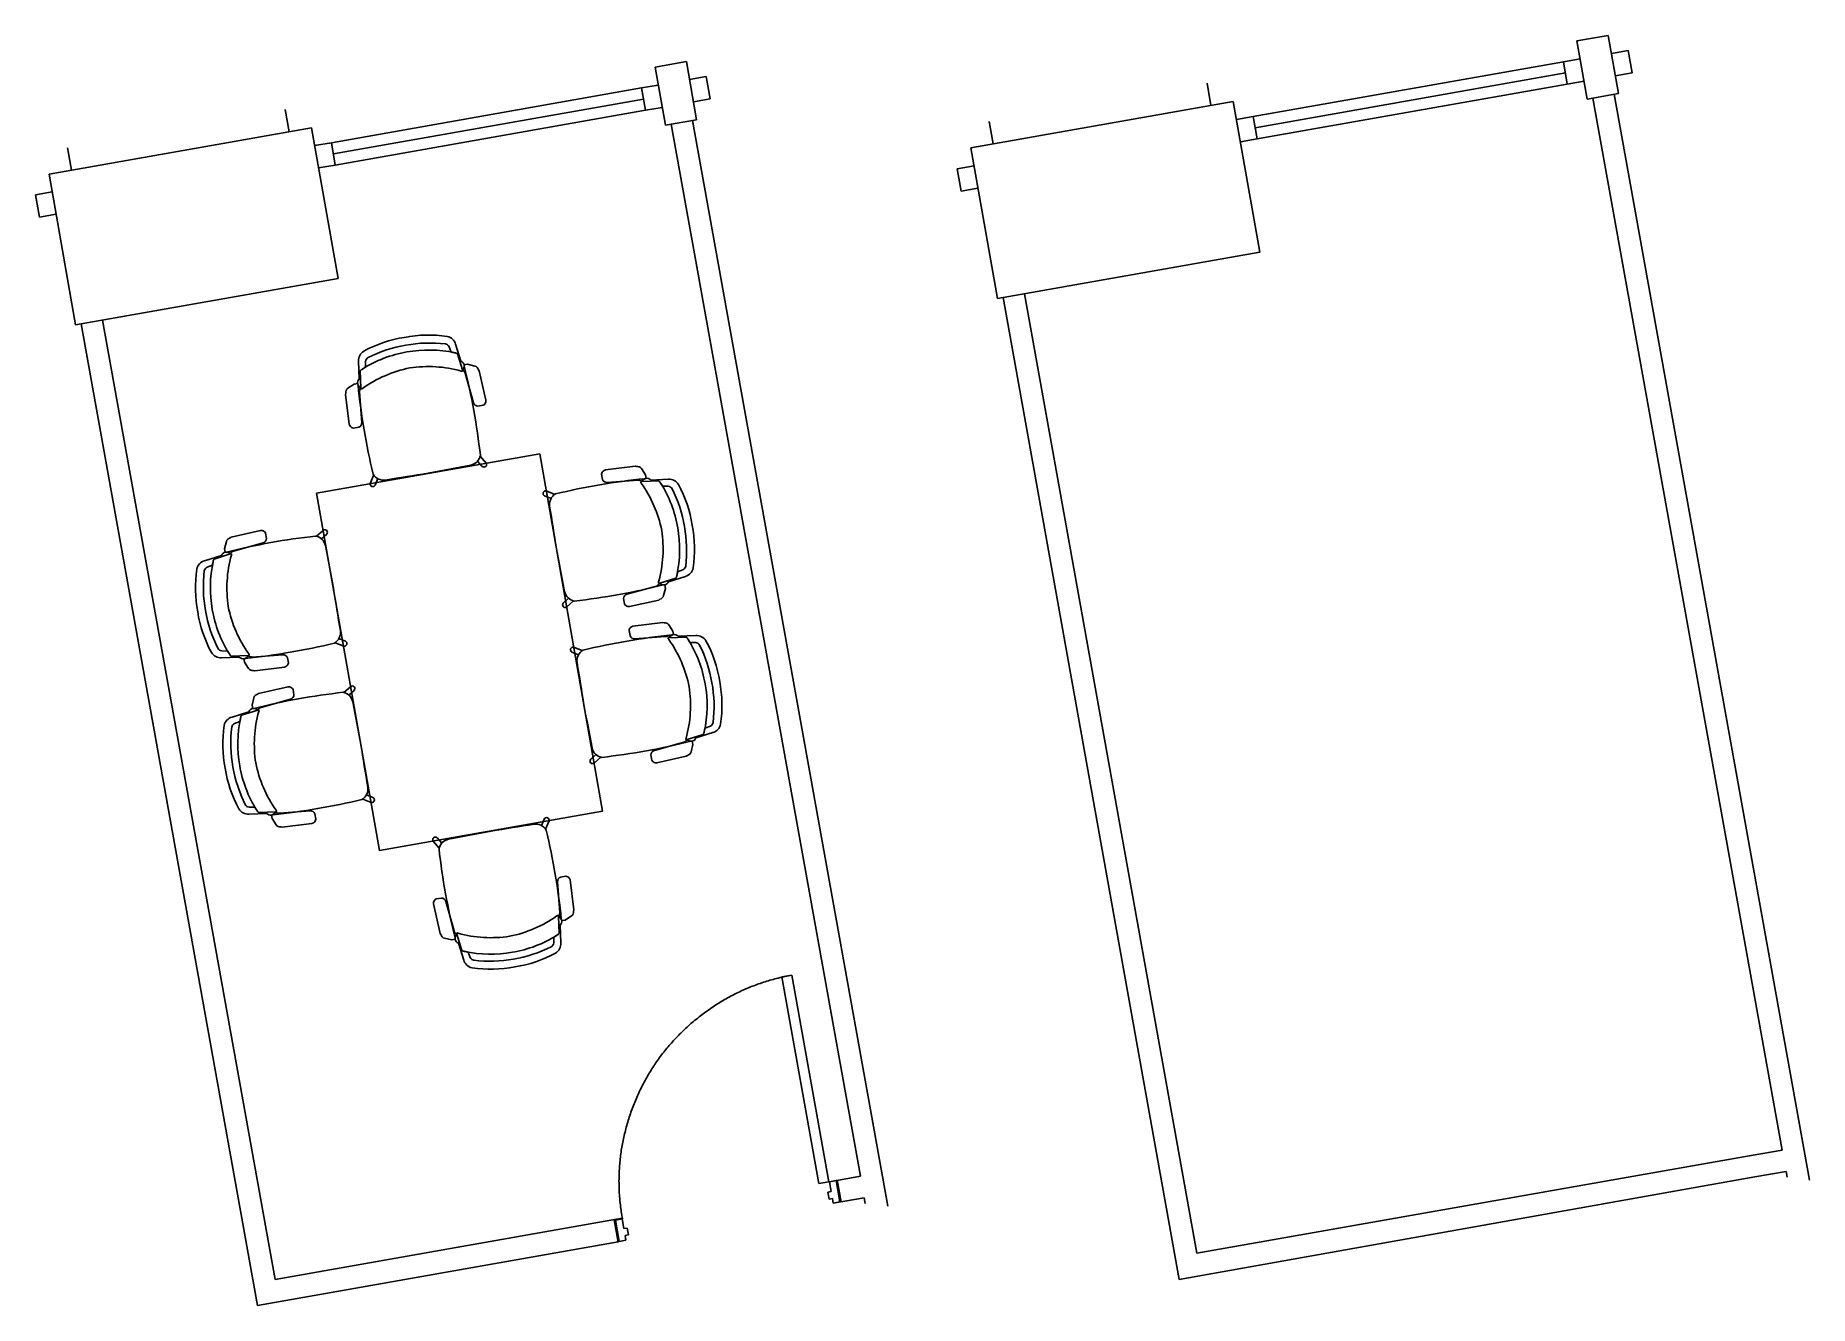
# Model space of a CAD drawing. Header units: metres. Extents: x -0.74 to 7.09, y -2.85 to 2.75.
import ezdxf

# ---------------------------------------------------------------- set-up
doc = ezdxf.new("R2010")
doc.units = ezdxf.units.M
for name, pattern in [('Style 0 4', [0]), ('Style A320G  Permanent Solid Partitions 3', [0]), ('Style Partition 1', [0])]:
    doc.linetypes.add(name, pattern=pattern)
for name, color, linetype, true_color in [('A-210 G - Existing Structure 1', 251, 'Continuous', 0x696969), ('A-325G - Internal Doors 3', 7, 'Continuous', 0xffffff), ('Furniture 4', 251, 'Continuous', 0x696969)]:
    doc.layers.add(name, color=color, linetype=linetype, true_color=true_color)

# ---------------------------------------------------------------- blocks, each defined once
blk = doc.blocks.new('ADL3A 2D_3')
at = {"layer": 'Furniture 4', "linetype": 'Style Partition 1'}
for points in [[(0.1731, 0.5484, -0.272236), (0.1869, 0.5335), (0.1924, 0.5085, -0.007255), (0.2067, 0.5028, -0.161316), (0.2175, 0.4962), (0.2279, 0.4225, 0.545644), (0.2277, 0.462), (0.2174, 0.5394, 0.27529), (0.1869, 0.5795, 0.083941), (0, 0.6084, 0.083941), (-0.1869, 0.5795, 0.27529), (-0.2174, 0.5394), (-0.2277, 0.462, 0.545644), (-0.2279, 0.4225), (-0.2175, 0.4962, -0.161316), (-0.2067, 0.5028, -0.007255), (-0.1924, 0.5085), (-0.1869, 0.5335, -0.272236), (-0.1731, 0.5484, -0.075274), (0, 0.5733, -0.075274), (0.1731, 0.5484)], [(-0.2379, 0.4368, 0.033698), (-0.24, 0.0377, 0.309527), (-0.1912, 0.0028, -0.001089), (0, 0, -0.001089), (0.1912, 0.0028, 0.309527), (0.24, 0.0377, 0.033698), (0.2379, 0.4368, -0.193122), (0.2279, 0.4225, -0.885959), (0.2214, 0.4187, 0.104535), (0, 0.4714, 0.104535), (-0.2214, 0.4187, -0.885959), (-0.2279, 0.4225, -0.193122), (-0.2379, 0.4368)], [(0, 0.4714, 0.104535), (-0.2214, 0.4187, -0.885959), (-0.2279, 0.4225), (-0.2175, 0.4962, -0.161316), (-0.2067, 0.5028, -0.099963), (0, 0.5429, -0.099963), (0.2067, 0.5028, -0.161316), (0.2175, 0.4962), (0.2279, 0.4225, -0.885959), (0.2214, 0.4187, 0.104535), (0, 0.4714)], [(-0.2385, 0.443), (-0.2542, 0.443), (-0.2842, 0.4301, 0.264898), (-0.2973, 0.4111), (-0.2999, 0.4055), (-0.3061, 0.2729), (-0.3048, 0.2664, 0.253906), (-0.2901, 0.253), (-0.2671, 0.2533, 0.35042), (-0.2504, 0.2716), (-0.2373, 0.4058, -0.196711), (-0.2279, 0.4225, -0.263194), (-0.2385, 0.443)], [(0.2385, 0.443), (0.2542, 0.443), (0.2842, 0.4301, -0.264898), (0.2973, 0.4111), (0.2999, 0.4055), (0.3061, 0.2729), (0.3048, 0.2664, -0.253906), (0.2901, 0.253), (0.2671, 0.2533, -0.35042), (0.2504, 0.2716), (0.2373, 0.4058, 0.196711), (0.2279, 0.4225, 0.263194), (0.2385, 0.443)]]:
    blk.add_lwpolyline(points, format="xyb", close=True, dxfattribs=at)
blk.add_lwpolyline([(-0.2379, 0.4376), (-0.2382, 0.4378)], dxfattribs=at)
for points in [[(-0.2385, 0.034), (-0.26, -0.0005, 0.873571), (-0.24, -0.0118), (-0.2236, 0.0147)], [(0.2385, 0.034), (0.26, -0.0005, -0.873571), (0.24, -0.0118), (0.2236, 0.0147)]]:
    blk.add_lwpolyline(points, format="xyb", dxfattribs=at)
blk = doc.blocks.new('Door 926995Hoyez_2')
at = {"layer": 'A-325G - Internal Doors 3', "linetype": 'Style A320G  Permanent Solid Partitions 3'}
for points in [[(-0.4625, 0.974), (-0.4175, 0.974)], [(-0.4625, 0.048), (-0.4625, 0.974)], [(-0.4175, 0.974), (-0.4175, 0.048)], [(-0.4995, 0.05), (-0.4995, -0.05)], [(-0.4945, -0.048), (-0.4945, 0.048)], [(-0.4645, 0.048), (-0.4945, 0.048)], [(-0.4645, 0.048), (-0.4645, 0.004)], [(-0.4495, 0.004), (-0.4645, 0.004)], [(-0.4175, 0.048), (-0.4625, 0.048)], [(-0.4495, 0.004), (-0.4495, -0.027)], [(0.4495, 0.004), (0.4645, 0.004)], [(0.4495, 0.004), (0.4495, -0.027)], [(0.4645, 0.048), (0.4945, 0.048)], [(0.4645, 0.048), (0.4645, 0.004)], [(0.4945, -0.048), (0.4945, 0.048)], [(0.4995, 0.05), (0.4995, -0.05)], [(-0.4645, -0.048), (-0.4945, -0.048)], [(-0.4645, -0.027), (-0.4645, -0.048)], [(-0.4495, -0.027), (-0.4645, -0.027)], [(0.4495, -0.027), (0.4645, -0.027)], [(0.4645, -0.027), (0.4645, -0.048)], [(0.4645, -0.048), (0.4945, -0.048)]]:
    blk.add_lwpolyline(points, dxfattribs=at)
at = {"layer": 'A-325G - Internal Doors 3'}
for points in [[(-0.4625, 0.974), (-0.2144, 0.974), (0.0005, 0.8499)], [(0.0005, 0.8499), (0.2154, 0.7259), (0.3394, 0.511)], [(0.3394, 0.511), (0.4635, 0.2961), (0.4635, 0.048)]]:
    blk.add_open_spline(points, degree=2, dxfattribs=at)

msp = doc.modelspace()

# ---------------------------------------------------------------- linework, layer by layer
at = {"layer": 'A-210 G - Existing Structure 1', "linetype": 'Style Partition 1'}
for points in [[(6.0605, 2.7296), (6.1983, 2.7539)], [(6.1983, 2.7539), (6.2435, 2.4978)], [(6.0605, 2.7296), (6.1056, 2.4735)], [(6.2861, 2.6881), (6.2122, 2.6751)], [(6.2861, 2.6881), (6.3035, 2.5896)], [(1.9925, 2.6142), (2.1304, 2.6385)], [(1.9925, 2.6142), (2.0377, 2.3581)], [(2.1304, 2.6385), (2.1755, 2.3825)], [(6.0005, 2.6378), (4.6316, 2.3964)], [(6.0092, 2.5885), (4.6403, 2.3472)], [(6.0744, 2.6508), (6.0005, 2.6378)], [(6.0005, 2.6378), (6.0179, 2.5393)], [(6.3035, 2.5896), (6.2296, 2.5766)], [(1.9325, 2.5224), (0.5637, 2.281)], [(2.0064, 2.5354), (1.9325, 2.5224)], [(1.9325, 2.5224), (1.9499, 2.4239)], [(2.2181, 2.5727), (2.1443, 2.5597)], [(2.2181, 2.5727), (2.2355, 2.4743)], [(4.428, 2.5433), (4.4454, 2.4448)], [(6.0179, 2.5393), (4.649, 2.2979)], [(6.0917, 2.5523), (6.0179, 2.5393)], [(0.3601, 2.4279), (0.3774, 2.3294)], [(1.9412, 2.4731), (0.5723, 2.2318)], [(2.0238, 2.4369), (1.9499, 2.4239)], [(2.2355, 2.4743), (2.1616, 2.4612)], [(3.3857, 2.2579), (4.5439, 2.4622)], [(4.5439, 2.4622), (4.6611, 1.7974)], [(6.1056, 2.4735), (6.2435, 2.4978)], [(1.9499, 2.4239), (0.581, 2.1825)], [(2.0377, 2.3581), (2.1755, 2.3825)], [(3.4668, 2.3738), (3.4842, 2.2753)], [(4.6316, 2.3964), (4.5577, 2.3834)], [(4.6316, 2.3964), (4.649, 2.2979)], [(-0.6823, 2.1426), (0.4759, 2.3468)], [(0.4759, 2.3468), (0.5931, 1.682)], [(0.5637, 2.281), (0.4898, 2.268)], [(0.5637, 2.281), (0.581, 2.1825)], [(4.649, 2.2979), (4.5751, 2.2849)], [(-0.6012, 2.2584), (-0.5838, 2.1599)], [(3.5029, 1.5932), (3.3857, 2.2579)], [(-0.5651, 1.4778), (-0.6823, 2.1426)], [(0.581, 2.1825), (0.5072, 2.1695)], [(3.3996, 2.1792), (3.3257, 2.1661)], [(3.3257, 2.1661), (3.3431, 2.0676)], [(-0.6684, 2.0638), (-0.7422, 2.0508)], [(-0.7422, 2.0508), (-0.7249, 1.9523)], [(3.4169, 2.0807), (3.3431, 2.0676)], [(-0.651, 1.9653), (-0.7249, 1.9523)], [(4.6611, 1.7974), (3.5029, 1.5932)], [(0.5931, 1.682), (-0.5651, 1.4778)]]:
    msp.add_lwpolyline(points, dxfattribs=at)
at = {"layer": 'A-325G - Internal Doors 3', "linetype": 'Style 0 4'}
for points in [[(6.1311, 2.478), (6.9663, -2.1634)], [(6.2248, 2.4945), (7.0868, -2.2957)], [(2.0631, 2.3626), (2.8983, -2.2788)], [(2.1568, 2.3792), (3.0188, -2.4111)], [(4.3049, -2.7333), (3.528, 1.5976)], [(3.6221, 1.6142), (4.3836, -2.6179)], [(-0.4459, 1.4988), (0.3157, -2.7333)], [(0.237, -2.8487), (-0.54, 1.4822)], [(4.3836, -2.6179), (6.8293, -2.1875)], [(6.8293, -2.1875), (6.9663, -2.1634)], [(6.8461, -2.2817), (6.9832, -2.2576)], [(6.9832, -2.2576), (6.9877, -2.2827)], [(2.7613, -2.3029), (2.8983, -2.2788)], [(4.3049, -2.7333), (6.8461, -2.2817)], [(2.7782, -2.3971), (2.9153, -2.373)], [(2.9153, -2.373), (2.9198, -2.3981)], [(0.3157, -2.7333), (1.8474, -2.4637)], [(0.237, -2.8487), (1.8295, -2.5684)]]:
    msp.add_lwpolyline(points, dxfattribs=at)
at = {"layer": 'Furniture 4', "linetype": 'Style Partition 1'}
msp.add_lwpolyline([(0.4986, 0.7351), (1.4835, 0.9081), (1.7603, -0.6678), (0.7753, -0.8408), (0.4986, 0.7351)], close=True, dxfattribs=at)

# ---------------------------------------------------------------- block references
at = {"layer": 'A-325G - Internal Doors 3', "xscale": -1, "rotation": 10.14751129278664}
msp.add_blockref('Door 926995Hoyez_2', (2.3125, -2.4317), dxfattribs=at)
at = {"layer": 'Furniture 4'}
for p, rotation in [((0.9911, 0.8231), 9.961114895354788), ((0.5728, 0.316), 99.96111489542321), ((0.6939, -0.3735), 99.96111489542321)]:
    msp.add_blockref('ADL3A 2D_3', p, dxfattribs=dict(at, rotation=rotation))
at = {"layer": 'Furniture 4', "xscale": -1}
for p, rotation in [((1.5571, 0.4888), 279.9611148952864), ((1.6782, -0.2006), 279.9611148952864), ((1.2684, -0.7557), 189.9611148953548)]:
    msp.add_blockref('ADL3A 2D_3', p, dxfattribs=dict(at, rotation=rotation))

doc.saveas('drawing.dxf')
